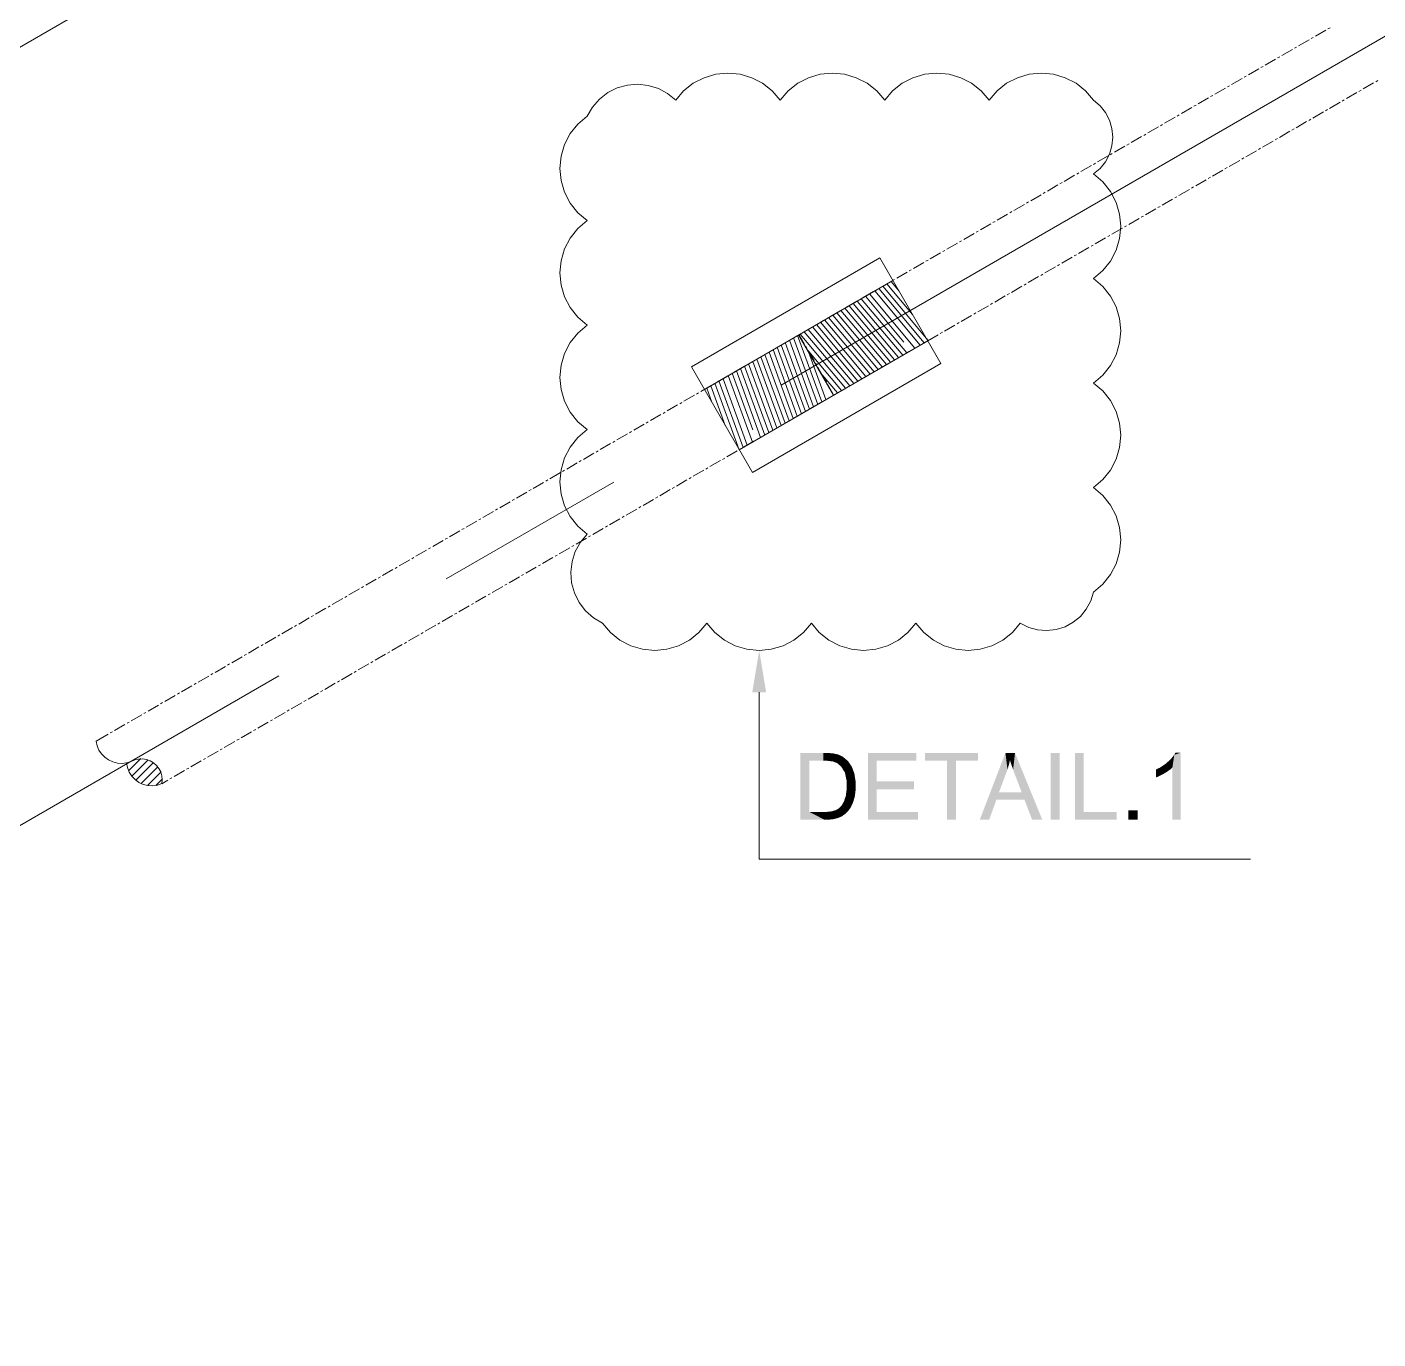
# Model space of a CAD drawing. Header units: millimetres. Extents: x 2 to 579, y 1 to 405.
# Drawn here: x 235.48 to 252.94, y 115.87 to 132.81 of the extents above; entities that cross this region are included whole.
import ezdxf

# ---------------------------------------------------------------- set-up
doc = ezdxf.new("R2010")
doc.units = ezdxf.units.MM
doc.linetypes.add('XKITLINE00', pattern=[0])
doc.layers.add('LinkedObject', color=7, linetype='Continuous', lineweight=0)

# ---------------------------------------------------------------- blocks, each defined once
blk = doc.blocks.new('*A4')
at = {"layer": 'LinkedObject'}
for color, points in [(6, [(245.037, 124.22), (244.857, 124.22), (244.947, 124.76)]), (7, [(245.481, 123.437), (245.595, 123.335), (245.481, 122.573)]), (7, [(245.776, 123.335), (245.481, 123.437), (245.778, 123.437)]), (7, [(245.595, 123.335), (245.481, 123.437), (245.776, 123.335)]), (7, [(245.481, 122.573), (245.595, 123.335), (245.595, 122.675)]), (7, [(245.778, 123.437), (245.827, 123.335), (245.776, 123.335)]), (7, [(245.828, 123.437), (245.827, 123.335), (245.778, 123.437)]), (7, [(245.828, 123.437), (245.901, 123.326), (245.827, 123.335)]), (7, [(245.905, 123.43), (245.901, 123.326), (245.828, 123.437)]), (7, [(245.932, 123.424), (245.901, 123.326), (245.905, 123.43)]), (7, [(245.932, 123.424), (245.924, 123.317), (245.901, 123.326)]), (7, [(245.924, 123.317), (245.932, 123.424), (245.956, 123.305)]), (7, [(246.032, 123.385), (245.932, 123.424), (245.969, 123.416)]), (7, [(246.058, 123.362), (245.932, 123.424), (246.032, 123.385)]), (7, [(246.01, 123.256), (245.932, 123.424), (246.058, 123.362)]), (7, [(245.956, 123.305), (245.932, 123.424), (246.01, 123.256)]), (7, [(246.058, 123.362), (246.032, 123.219), (246.01, 123.256)]), (7, [(246.093, 123.334), (246.032, 123.219), (246.058, 123.362)]), (7, [(246.144, 123.26), (246.032, 123.219), (246.093, 123.334)]), (7, [(246.467, 123.07), (246.353, 122.573), (246.353, 123.437)]), (7, [(246.467, 123.07), (246.353, 123.437), (246.467, 123.335)]), (7, [(246.978, 123.335), (246.353, 123.437), (246.978, 123.437)]), (7, [(246.467, 123.335), (246.353, 123.437), (246.978, 123.335)]), (7, [(247.091, 123.437), (247.376, 123.335), (247.091, 123.335)]), (7, [(247.49, 123.335), (247.376, 123.335), (247.091, 123.437)]), (7, [(247.49, 123.335), (247.091, 123.437), (247.776, 123.437)]), (7, [(247.376, 122.573), (247.49, 123.335), (247.49, 122.573)]), (7, [(247.376, 123.335), (247.49, 123.335), (247.376, 122.573)]), (7, [(247.49, 123.335), (247.776, 123.437), (247.776, 123.335)]), (7, [(248.13, 123.437), (248.141, 123.181), (247.798, 122.573)]), (7, [(248.141, 123.181), (248.13, 123.437), (248.156, 123.222)]), (7, [(248.156, 123.222), (248.13, 123.437), (248.18, 123.304)]), (7, [(248.18, 123.304), (248.13, 123.437), (248.188, 123.346)]), (7, [(248.253, 123.437), (248.188, 123.346), (248.13, 123.437)]), (7, [(248.188, 123.346), (248.253, 123.437), (248.198, 123.311)]), (7, [(248.198, 123.311), (248.253, 123.437), (248.229, 123.221)]), (7, [(248.229, 123.221), (248.253, 123.437), (248.249, 123.166)]), (7, [(248.249, 123.166), (248.253, 123.437), (248.34, 122.928)]), (7, [(248.34, 122.928), (248.253, 123.437), (248.375, 122.834)]), (7, [(248.375, 122.834), (248.253, 123.437), (248.606, 122.573)]), (7, [(248.83, 123.437), (248.716, 122.573), (248.716, 123.437)]), (7, [(248.83, 122.573), (248.716, 122.573), (248.83, 123.437)]), (7, [(249.142, 123.437), (249.027, 122.573), (249.027, 123.437)]), (7, [(249.142, 122.675), (249.027, 122.573), (249.142, 123.437)]), (7, [(250.219, 123.194), (250.121, 123.244), (250.198, 123.295)]), (7, [(250.232, 123.325), (250.288, 123.249), (250.198, 123.295)]), (7, [(250.198, 123.295), (250.288, 123.249), (250.219, 123.194)]), (7, [(250.288, 123.249), (250.232, 123.325), (250.265, 123.354)]), (7, [(250.312, 123.412), (250.288, 123.249), (250.265, 123.354)]), (7, [(250.288, 122.573), (250.312, 123.412), (250.394, 122.573)]), (7, [(250.288, 123.249), (250.312, 123.412), (250.288, 122.573)]), (7, [(250.394, 123.44), (250.312, 123.412), (250.326, 123.44)]), (7, [(250.394, 122.573), (250.312, 123.412), (250.394, 123.44)]), (7, [(246.032, 123.219), (246.144, 123.26), (246.055, 123.183)]), (7, [(246.055, 123.183), (246.144, 123.26), (246.161, 123.215)]), (7, [(246.161, 123.215), (246.077, 123.079), (246.055, 123.183)]), (7, [(246.177, 123.17), (246.077, 123.079), (246.161, 123.215)]), (7, [(246.194, 123.067), (246.077, 123.079), (246.177, 123.17)]), (7, [(247.798, 122.573), (248.141, 123.181), (248.046, 122.928)]), (7, [(250.121, 123.244), (250.157, 123.157), (250.076, 123.223)]), (7, [(250.076, 123.223), (250.157, 123.157), (250.076, 123.121)]), (7, [(250.076, 123.121), (250.157, 123.157), (250.101, 123.13)]), (7, [(250.157, 123.157), (250.121, 123.244), (250.188, 123.176)]), (7, [(250.188, 123.176), (250.121, 123.244), (250.219, 123.194)]), (7, [(250.219, 123.194), (250.288, 123.249), (250.269, 123.23)]), (7, [(246.077, 122.962), (246.194, 122.96), (246.066, 122.879)]), (7, [(246.066, 122.879), (246.194, 122.96), (246.171, 122.835)]), (7, [(246.194, 123.009), (246.077, 123.079), (246.194, 123.067)]), (7, [(246.077, 123.079), (246.194, 123.009), (246.077, 123.011)]), (7, [(246.194, 123.009), (246.077, 122.962), (246.077, 123.011)]), (7, [(246.194, 122.96), (246.077, 122.962), (246.194, 123.009)]), (7, [(246.171, 122.835), (246.194, 122.96), (246.183, 122.873)]), (7, [(246.467, 122.968), (246.353, 122.573), (246.467, 123.07)]), (7, [(246.467, 122.675), (246.353, 122.573), (246.467, 122.968)]), (7, [(246.946, 122.968), (246.467, 123.07), (246.946, 123.07)]), (7, [(246.467, 122.968), (246.467, 123.07), (246.946, 122.968)]), (7, [(248.014, 122.834), (247.798, 122.573), (248.046, 122.928)]), (7, [(248.046, 122.928), (248.375, 122.834), (248.014, 122.834)]), (7, [(248.34, 122.928), (248.375, 122.834), (248.046, 122.928)]), (7, [(246.113, 122.709), (245.991, 122.735), (246.011, 122.756)]), (7, [(246.011, 122.756), (246.171, 122.835), (246.113, 122.709)]), (7, [(246.043, 122.81), (246.171, 122.835), (246.011, 122.756)]), (7, [(246.054, 122.845), (246.171, 122.835), (246.043, 122.81)]), (7, [(246.171, 122.835), (246.054, 122.845), (246.066, 122.879)]), (7, [(246.113, 122.709), (246.171, 122.835), (246.131, 122.734)]), (7, [(246.131, 122.734), (246.171, 122.835), (246.16, 122.797)]), (7, [(247.798, 122.573), (248.014, 122.834), (247.919, 122.573)]), (7, [(248.375, 122.834), (248.606, 122.573), (248.475, 122.573)]), (7, [(245.595, 122.675), (245.792, 122.573), (245.481, 122.573)]), (7, [(245.779, 122.675), (245.792, 122.573), (245.595, 122.675)]), (7, [(245.779, 122.675), (245.831, 122.573), (245.792, 122.573)]), (7, [(245.822, 122.675), (245.831, 122.573), (245.779, 122.675)]), (7, [(245.931, 122.587), (245.822, 122.675), (245.889, 122.683)]), (7, [(245.901, 122.58), (245.822, 122.675), (245.931, 122.587)]), (7, [(245.831, 122.573), (245.822, 122.675), (245.901, 122.58)]), (7, [(245.913, 122.691), (245.931, 122.587), (245.889, 122.683)]), (7, [(245.938, 122.698), (245.931, 122.587), (245.913, 122.691)]), (7, [(245.931, 122.587), (245.938, 122.698), (245.961, 122.595)]), (7, [(246.034, 122.631), (245.938, 122.698), (245.976, 122.721)]), (7, [(246.013, 122.616), (245.938, 122.698), (246.034, 122.631)]), (7, [(245.961, 122.595), (245.938, 122.698), (246.013, 122.616)]), (7, [(245.991, 122.735), (246.055, 122.645), (245.976, 122.721)]), (7, [(245.976, 122.721), (246.055, 122.645), (246.034, 122.631)]), (7, [(246.095, 122.684), (245.991, 122.735), (246.113, 122.709)]), (7, [(246.055, 122.645), (245.991, 122.735), (246.095, 122.684)]), (7, [(246.353, 122.573), (246.467, 122.675), (246.998, 122.573)]), (7, [(246.998, 122.573), (246.467, 122.675), (246.998, 122.675)]), (7, [(249.027, 122.573), (249.142, 122.675), (249.567, 122.573)]), (7, [(249.567, 122.573), (249.142, 122.675), (249.567, 122.675)]), (7, [(249.84, 122.694), (249.72, 122.573), (249.72, 122.694)]), (7, [(249.84, 122.573), (249.72, 122.573), (249.84, 122.694)])]:
    blk.add_hatch(color=color, dxfattribs=at).paths.add_polyline_path(points, flags=17)
at = {"layer": 'LinkedObject', "color": 6, "linetype": 'XKITLINE00', "lineweight": 0}
for p, q in [((214.414, 120.43), (255.807, 144.353)), ((245.231, 128.186), (260.052, 136.752)), ((240.902, 125.684), (243.067, 126.935)), ((223.916, 115.867), (238.738, 124.433)), ((244.947, 124.22), (244.947, 122.063)), ((244.947, 122.063), (251.295, 122.063))]:
    blk.add_line(p, q, dxfattribs=at)
at = {"layer": 'LinkedObject', "color": 9, "linetype": 'XKITLINE00', "lineweight": 0}
for p, q in [((252.135, 132.696), (252.27, 132.774)), ((252.297, 132.79), (252.325, 132.805)), ((251.865, 132.54), (251.892, 132.555)), ((251.919, 132.571), (252.054, 132.649)), ((252.081, 132.665), (252.108, 132.68)), ((251.486, 132.321), (251.621, 132.399)), ((251.648, 132.414), (251.675, 132.43)), ((251.702, 132.446), (251.838, 132.524)), ((251.215, 132.164), (251.242, 132.18)), ((251.269, 132.196), (251.405, 132.274)), ((251.432, 132.289), (251.459, 132.305)), ((250.836, 131.945), (250.972, 132.024)), ((250.999, 132.039), (251.026, 132.055)), ((251.053, 132.07), (251.188, 132.149)), ((252.753, 132.014), (252.888, 132.092)), ((252.915, 132.107), (252.942, 132.123)), ((250.62, 131.82), (250.755, 131.898)), ((250.782, 131.914), (250.809, 131.93)), ((252.32, 131.763), (252.455, 131.842)), ((252.482, 131.857), (252.509, 131.873)), ((252.537, 131.888), (252.672, 131.967)), ((252.699, 131.982), (252.726, 131.998)), ((250.349, 131.664), (250.376, 131.68)), ((250.404, 131.695), (250.539, 131.773)), ((250.566, 131.789), (250.593, 131.805)), ((252.104, 131.638), (252.239, 131.716)), ((252.266, 131.732), (252.293, 131.748)), ((249.971, 131.445), (250.106, 131.523)), ((250.133, 131.539), (250.16, 131.554)), ((250.187, 131.57), (250.322, 131.648)), ((251.833, 131.482), (251.86, 131.497)), ((251.887, 131.513), (252.022, 131.591)), ((252.05, 131.607), (252.077, 131.623)), ((249.7, 131.289), (249.727, 131.304)), ((249.754, 131.32), (249.889, 131.398)), ((249.917, 131.414), (249.944, 131.429)), ((251.454, 131.263), (251.59, 131.341)), ((251.617, 131.357), (251.644, 131.372)), ((251.671, 131.388), (251.806, 131.466)), ((249.321, 131.07), (249.457, 131.148)), ((249.484, 131.163), (249.511, 131.179)), ((249.538, 131.195), (249.673, 131.273)), ((251.238, 131.138), (251.373, 131.216)), ((251.4, 131.232), (251.427, 131.247)), ((249.105, 130.945), (249.24, 131.023)), ((249.267, 131.038), (249.294, 131.054)), ((250.805, 130.888), (250.94, 130.966)), ((250.967, 130.981), (250.994, 130.997)), ((251.021, 131.013), (251.157, 131.091)), ((251.184, 131.107), (251.211, 131.122)), ((248.834, 130.788), (248.861, 130.804)), ((248.888, 130.819), (249.024, 130.898)), ((249.051, 130.913), (249.078, 130.929)), ((250.589, 130.763), (250.724, 130.841)), ((250.751, 130.856), (250.778, 130.872)), ((248.456, 130.569), (248.591, 130.647)), ((248.618, 130.663), (248.645, 130.679)), ((248.672, 130.694), (248.807, 130.773)), ((250.318, 130.606), (250.345, 130.622)), ((250.372, 130.637), (250.507, 130.716)), ((250.534, 130.731), (250.561, 130.747)), ((248.239, 130.444), (248.374, 130.522)), ((248.401, 130.538), (248.428, 130.554)), ((249.939, 130.387), (250.074, 130.465)), ((250.101, 130.481), (250.129, 130.497)), ((250.156, 130.512), (250.291, 130.591)), ((247.806, 130.194), (247.941, 130.272)), ((247.968, 130.288), (247.996, 130.303)), ((248.023, 130.319), (248.158, 130.397)), ((248.185, 130.413), (248.212, 130.429)), ((249.723, 130.262), (249.858, 130.34)), ((249.885, 130.356), (249.912, 130.372)), ((247.59, 130.069), (247.725, 130.147)), ((247.752, 130.163), (247.779, 130.178)), ((249.29, 130.012), (249.425, 130.09)), ((249.452, 130.106), (249.479, 130.121)), ((249.506, 130.137), (249.642, 130.215)), ((249.669, 130.231), (249.696, 130.246)), ((247.319, 129.912), (247.346, 129.928)), ((247.373, 129.944), (247.509, 130.022)), ((247.536, 130.038), (247.563, 130.053)), ((249.073, 129.887), (249.209, 129.965)), ((249.236, 129.981), (249.263, 129.996)), ((246.94, 129.694), (247.076, 129.772)), ((247.103, 129.787), (247.13, 129.803)), ((247.157, 129.819), (247.292, 129.897)), ((248.803, 129.73), (248.83, 129.746)), ((248.857, 129.762), (248.992, 129.84)), ((249.019, 129.856), (249.046, 129.871)), ((246.724, 129.568), (246.859, 129.647)), ((246.886, 129.662), (246.913, 129.678)), ((248.424, 129.512), (248.559, 129.59)), ((248.586, 129.605), (248.613, 129.621)), ((248.64, 129.637), (248.776, 129.715)), ((246.291, 129.318), (246.426, 129.396)), ((246.453, 129.412), (246.48, 129.428)), ((246.507, 129.443), (246.643, 129.522)), ((246.67, 129.537), (246.697, 129.553)), ((248.208, 129.386), (248.343, 129.465)), ((248.37, 129.48), (248.397, 129.496)), ((246.075, 129.193), (246.21, 129.271)), ((246.237, 129.287), (246.264, 129.303)), ((247.775, 129.136), (247.91, 129.214)), ((247.937, 129.23), (247.964, 129.246)), ((247.991, 129.261), (248.126, 129.34)), ((248.153, 129.355), (248.181, 129.371)), ((245.804, 129.037), (245.831, 129.052)), ((245.858, 129.068), (245.993, 129.146)), ((246.02, 129.162), (246.048, 129.178)), ((247.558, 129.011), (247.693, 129.089)), ((247.721, 129.105), (247.748, 129.121)), ((245.701, 128.977), (245.777, 129.021)), ((247.288, 128.855), (247.315, 128.87)), ((247.342, 128.886), (247.477, 128.964)), ((247.504, 128.98), (247.531, 128.996)), ((245.056, 128.605), (245.214, 128.696)), ((245.533, 128.716), (245.462, 128.839)), ((245.564, 128.662), (245.549, 128.689)), ((246.909, 128.636), (247.044, 128.714)), ((247.071, 128.73), (247.098, 128.745)), ((247.125, 128.761), (247.261, 128.839)), ((244.84, 128.48), (244.975, 128.558)), ((245.002, 128.573), (245.029, 128.589)), ((245.658, 128.5), (245.58, 128.635)), ((246.692, 128.511), (246.828, 128.589)), ((246.855, 128.605), (246.882, 128.62)), ((244.569, 128.323), (244.597, 128.339)), ((244.624, 128.355), (244.759, 128.433)), ((244.786, 128.448), (244.813, 128.464)), ((245.69, 128.445), (245.674, 128.473)), ((245.783, 128.283), (245.705, 128.418)), ((246.26, 128.261), (246.395, 128.339)), ((246.422, 128.354), (246.449, 128.37)), ((246.476, 128.386), (246.611, 128.464)), ((246.638, 128.479), (246.665, 128.495)), ((244.191, 128.104), (244.326, 128.183)), ((244.353, 128.198), (244.38, 128.214)), ((244.407, 128.229), (244.542, 128.308)), ((245.815, 128.229), (245.799, 128.256)), ((245.901, 128.079), (245.83, 128.202)), ((246.043, 128.135), (246.178, 128.214)), ((246.205, 128.229), (246.232, 128.245)), ((243.974, 127.979), (244.11, 128.057)), ((244.137, 128.073), (244.164, 128.089)), ((245.773, 127.979), (245.8, 127.995)), ((245.827, 128.01), (245.962, 128.089)), ((245.989, 128.104), (246.016, 128.12)), ((243.704, 127.823), (243.731, 127.839)), ((243.758, 127.854), (243.893, 127.932)), ((243.92, 127.948), (243.947, 127.964)), ((245.394, 127.76), (245.529, 127.838)), ((245.556, 127.854), (245.583, 127.87)), ((245.61, 127.885), (245.745, 127.963)), ((243.325, 127.604), (243.46, 127.682)), ((243.487, 127.698), (243.514, 127.713)), ((243.541, 127.729), (243.677, 127.807)), ((245.177, 127.635), (245.313, 127.713)), ((245.34, 127.729), (245.367, 127.745)), ((243.054, 127.448), (243.081, 127.463)), ((243.108, 127.479), (243.244, 127.557)), ((243.271, 127.573), (243.298, 127.588)), ((244.744, 127.385), (244.88, 127.463)), ((244.907, 127.479), (244.934, 127.494)), ((244.961, 127.51), (245.096, 127.588)), ((245.123, 127.604), (245.15, 127.619)), ((242.676, 127.229), (242.811, 127.307)), ((242.838, 127.322), (242.865, 127.338)), ((242.892, 127.354), (243.027, 127.432)), ((244.528, 127.26), (244.663, 127.338)), ((244.69, 127.354), (244.717, 127.369)), ((242.459, 127.104), (242.594, 127.182)), ((242.621, 127.197), (242.648, 127.213)), ((244.257, 127.103), (244.284, 127.119)), ((244.311, 127.135), (244.447, 127.213)), ((244.474, 127.228), (244.501, 127.244)), ((242.189, 126.947), (242.216, 126.963)), ((242.243, 126.978), (242.378, 127.057)), ((242.405, 127.072), (242.432, 127.088)), ((243.879, 126.884), (244.014, 126.963)), ((244.041, 126.978), (244.068, 126.994)), ((244.095, 127.01), (244.23, 127.088)), ((241.81, 126.728), (241.945, 126.806)), ((241.972, 126.822), (241.999, 126.838)), ((242.026, 126.853), (242.161, 126.932)), ((243.662, 126.759), (243.797, 126.838)), ((243.824, 126.853), (243.852, 126.869)), ((241.539, 126.572), (241.566, 126.588)), ((241.593, 126.603), (241.729, 126.681)), ((241.756, 126.697), (241.783, 126.713)), ((243.392, 126.603), (243.419, 126.619)), ((243.446, 126.634), (243.581, 126.712)), ((243.608, 126.728), (243.635, 126.744)), ((241.16, 126.353), (241.296, 126.431)), ((241.323, 126.447), (241.35, 126.462)), ((241.377, 126.478), (241.512, 126.556)), ((243.013, 126.384), (243.148, 126.462)), ((243.175, 126.478), (243.202, 126.494)), ((243.229, 126.509), (243.365, 126.587)), ((240.944, 126.228), (241.079, 126.306)), ((241.106, 126.322), (241.133, 126.337)), ((242.742, 126.228), (242.769, 126.243)), ((242.796, 126.259), (242.932, 126.337)), ((242.959, 126.353), (242.986, 126.368)), ((240.673, 126.071), (240.7, 126.087)), ((240.728, 126.103), (240.863, 126.181)), ((240.89, 126.197), (240.917, 126.212)), ((242.363, 126.009), (242.499, 126.087)), ((242.526, 126.103), (242.553, 126.118)), ((242.58, 126.134), (242.715, 126.212)), ((240.295, 125.853), (240.43, 125.931)), ((240.457, 125.946), (240.484, 125.962)), ((240.511, 125.978), (240.646, 126.056)), ((242.147, 125.884), (242.282, 125.962)), ((242.309, 125.977), (242.336, 125.993)), ((240.078, 125.727), (240.213, 125.806)), ((240.241, 125.821), (240.268, 125.837)), ((241.876, 125.727), (241.903, 125.743)), ((241.931, 125.759), (242.066, 125.837)), ((242.093, 125.852), (242.12, 125.868)), ((239.645, 125.477), (239.781, 125.555)), ((239.808, 125.571), (239.835, 125.587)), ((239.862, 125.602), (239.997, 125.681)), ((240.024, 125.696), (240.051, 125.712)), ((241.498, 125.508), (241.633, 125.587)), ((241.66, 125.602), (241.687, 125.618)), ((241.714, 125.633), (241.849, 125.712)), ((239.429, 125.352), (239.564, 125.43)), ((239.591, 125.446), (239.618, 125.462)), ((241.227, 125.352), (241.254, 125.368)), ((241.281, 125.383), (241.416, 125.461)), ((241.444, 125.477), (241.471, 125.493)), ((239.158, 125.196), (239.185, 125.211)), ((239.212, 125.227), (239.348, 125.305)), ((239.375, 125.321), (239.402, 125.337)), ((240.848, 125.133), (240.984, 125.211)), ((241.011, 125.227), (241.038, 125.243)), ((241.065, 125.258), (241.2, 125.336)), ((238.779, 124.977), (238.915, 125.055)), ((238.942, 125.071), (238.969, 125.086)), ((238.996, 125.102), (239.131, 125.18)), ((240.632, 125.008), (240.767, 125.086)), ((240.794, 125.102), (240.821, 125.117)), ((238.563, 124.852), (238.698, 124.93)), ((238.725, 124.946), (238.752, 124.961)), ((240.361, 124.852), (240.388, 124.867)), ((240.415, 124.883), (240.551, 124.961)), ((240.578, 124.977), (240.605, 124.992)), ((238.13, 124.602), (238.265, 124.68)), ((238.292, 124.695), (238.32, 124.711)), ((238.347, 124.727), (238.482, 124.805)), ((238.509, 124.82), (238.536, 124.836)), ((239.983, 124.633), (240.118, 124.711)), ((240.145, 124.726), (240.172, 124.742)), ((240.199, 124.758), (240.334, 124.836)), ((237.914, 124.476), (238.049, 124.555)), ((238.076, 124.57), (238.103, 124.586)), ((239.766, 124.508), (239.901, 124.586)), ((239.928, 124.601), (239.955, 124.617)), ((237.643, 124.32), (237.67, 124.336)), ((237.697, 124.351), (237.833, 124.43)), ((237.86, 124.445), (237.887, 124.461)), ((239.333, 124.257), (239.468, 124.336)), ((239.495, 124.351), (239.523, 124.367)), ((239.55, 124.382), (239.685, 124.461)), ((239.712, 124.476), (239.739, 124.492)), ((237.264, 124.101), (237.4, 124.179)), ((237.427, 124.195), (237.454, 124.211)), ((237.481, 124.226), (237.616, 124.304)), ((239.117, 124.132), (239.252, 124.21)), ((239.279, 124.226), (239.306, 124.242)), ((237.048, 123.976), (237.183, 124.054)), ((237.21, 124.07), (237.237, 124.086)), ((238.846, 123.976), (238.873, 123.992)), ((238.9, 124.007), (239.036, 124.085)), ((239.063, 124.101), (239.09, 124.117)), ((236.615, 123.726), (236.75, 123.804)), ((236.777, 123.82), (236.804, 123.835)), ((236.831, 123.851), (236.967, 123.929)), ((236.994, 123.945), (237.021, 123.96)), ((238.467, 123.757), (238.603, 123.835)), ((238.63, 123.851), (238.657, 123.866)), ((238.684, 123.882), (238.819, 123.96)), ((236.376, 123.588), (236.534, 123.679)), ((236.561, 123.695), (236.588, 123.71)), ((238.251, 123.632), (238.386, 123.71)), ((238.413, 123.726), (238.44, 123.741)), ((237.818, 123.382), (237.953, 123.46)), ((237.98, 123.475), (238.007, 123.491)), ((238.034, 123.507), (238.17, 123.585)), ((238.197, 123.601), (238.224, 123.616)), ((237.602, 123.257), (237.737, 123.335)), ((237.764, 123.35), (237.791, 123.366)), ((237.331, 123.1), (237.358, 123.116)), ((237.385, 123.131), (237.52, 123.21)), ((237.547, 123.225), (237.575, 123.241)), ((237.225, 123.039), (237.304, 123.085))]:
    blk.add_line(p, q, dxfattribs=at)
at = {"layer": 'LinkedObject', "color": 2, "linetype": 'XKITLINE00', "lineweight": 0}
for p, q in [((244.386, 132.204), (244.235, 132.159)), ((244.544, 132.219), (244.386, 132.204)), ((244.701, 132.204), (244.544, 132.219)), ((244.852, 132.159), (244.701, 132.204)), ((245.736, 132.204), (245.585, 132.159)), ((245.894, 132.219), (245.736, 132.204)), ((246.051, 132.204), (245.894, 132.219)), ((246.202, 132.159), (246.051, 132.204)), ((247.086, 132.204), (246.935, 132.159)), ((247.244, 132.219), (247.086, 132.204)), ((247.401, 132.204), (247.244, 132.219)), ((247.552, 132.159), (247.401, 132.204)), ((248.436, 132.204), (248.285, 132.159)), ((248.594, 132.219), (248.436, 132.204)), ((248.751, 132.204), (248.594, 132.219)), ((248.902, 132.159), (248.751, 132.204)), ((243.111, 132.027), (242.99, 131.966)), ((243.243, 132.063), (243.111, 132.027)), ((243.378, 132.074), (243.243, 132.063)), ((243.514, 132.059), (243.378, 132.074)), ((243.644, 132.018), (243.514, 132.059)), ((243.763, 131.954), (243.644, 132.018)), ((244.095, 132.086), (243.971, 131.987)), ((244.235, 132.159), (244.095, 132.086)), ((244.992, 132.086), (244.852, 132.159)), ((245.116, 131.987), (244.992, 132.086)), ((245.445, 132.086), (245.321, 131.987)), ((245.585, 132.159), (245.445, 132.086)), ((246.342, 132.086), (246.202, 132.159)), ((246.466, 131.987), (246.342, 132.086)), ((246.795, 132.086), (246.671, 131.987)), ((246.935, 132.159), (246.795, 132.086)), ((247.692, 132.086), (247.552, 132.159)), ((247.816, 131.987), (247.692, 132.086)), ((248.145, 132.086), (248.021, 131.987)), ((248.285, 132.159), (248.145, 132.086)), ((249.042, 132.086), (248.902, 132.159)), ((249.166, 131.987), (249.042, 132.086)), ((242.882, 131.882), (242.792, 131.78)), ((242.99, 131.966), (242.882, 131.882)), ((243.869, 131.867), (243.763, 131.954)), ((243.971, 131.987), (243.869, 131.867)), ((243.869, 131.867), (243.869, 131.867)), ((245.219, 131.867), (245.116, 131.987)), ((245.321, 131.987), (245.219, 131.867)), ((245.219, 131.867), (245.219, 131.867)), ((246.569, 131.867), (246.466, 131.987)), ((246.671, 131.987), (246.569, 131.867)), ((246.569, 131.867), (246.569, 131.867)), ((247.919, 131.867), (247.816, 131.987)), ((248.021, 131.987), (247.919, 131.867)), ((247.919, 131.867), (247.919, 131.867)), ((249.269, 131.867), (249.166, 131.987)), ((249.353, 131.795), (249.269, 131.867)), ((242.723, 131.663), (242.603, 131.56)), ((242.792, 131.78), (242.723, 131.663)), ((242.723, 131.663), (242.723, 131.663)), ((249.423, 131.708), (249.353, 131.795)), ((249.474, 131.609), (249.423, 131.708)), ((242.603, 131.56), (242.505, 131.437)), ((249.506, 131.502), (249.474, 131.609)), ((249.517, 131.391), (249.506, 131.502)), ((242.505, 131.437), (242.432, 131.297)), ((249.506, 131.28), (249.517, 131.391)), ((242.387, 131.145), (242.372, 130.988)), ((242.432, 131.297), (242.387, 131.145)), ((249.423, 131.074), (249.474, 131.173)), ((249.474, 131.173), (249.506, 131.28)), ((242.372, 130.988), (242.387, 130.831)), ((249.269, 130.915), (249.353, 130.987)), ((249.353, 130.987), (249.423, 131.074)), ((242.387, 130.831), (242.432, 130.679)), ((249.389, 130.812), (249.269, 130.915)), ((249.269, 130.915), (249.269, 130.915)), ((249.487, 130.688), (249.389, 130.812)), ((242.432, 130.679), (242.505, 130.539)), ((249.56, 130.548), (249.487, 130.688)), ((242.505, 130.539), (242.603, 130.415)), ((249.605, 130.397), (249.56, 130.548)), ((242.603, 130.415), (242.723, 130.313)), ((242.723, 130.313), (242.603, 130.21)), ((242.723, 130.313), (242.723, 130.313)), ((249.62, 130.24), (249.605, 130.397)), ((242.505, 130.087), (242.432, 129.947)), ((242.603, 130.21), (242.505, 130.087)), ((249.56, 129.931), (249.605, 130.082)), ((249.605, 130.082), (249.62, 130.24)), ((242.432, 129.947), (242.387, 129.795)), ((249.487, 129.791), (249.56, 129.931)), ((242.387, 129.795), (242.372, 129.638)), ((249.389, 129.667), (249.487, 129.791)), ((242.372, 129.638), (242.387, 129.481)), ((249.269, 129.565), (249.389, 129.667)), ((249.389, 129.462), (249.269, 129.565)), ((249.269, 129.565), (249.269, 129.565)), ((242.387, 129.481), (242.432, 129.329)), ((249.487, 129.338), (249.389, 129.462)), ((242.432, 129.329), (242.505, 129.189)), ((249.56, 129.198), (249.487, 129.338)), ((242.505, 129.189), (242.603, 129.065)), ((242.603, 129.065), (242.723, 128.963)), ((249.605, 129.047), (249.56, 129.198)), ((249.62, 128.89), (249.605, 129.047)), ((242.603, 128.86), (242.505, 128.737)), ((242.723, 128.963), (242.603, 128.86)), ((242.723, 128.963), (242.723, 128.963)), ((249.605, 128.732), (249.62, 128.89)), ((242.505, 128.737), (242.432, 128.597)), ((249.56, 128.581), (249.605, 128.732)), ((242.432, 128.597), (242.387, 128.445)), ((249.487, 128.441), (249.56, 128.581)), ((242.387, 128.445), (242.372, 128.288)), ((249.389, 128.317), (249.487, 128.441)), ((242.372, 128.288), (242.387, 128.131)), ((249.269, 128.215), (249.389, 128.317)), ((249.389, 128.112), (249.269, 128.215)), ((249.269, 128.215), (249.269, 128.215)), ((242.387, 128.131), (242.432, 127.979)), ((249.487, 127.988), (249.389, 128.112)), ((249.56, 127.848), (249.487, 127.988)), ((242.432, 127.979), (242.505, 127.839)), ((242.505, 127.839), (242.603, 127.715)), ((249.605, 127.697), (249.56, 127.848)), ((242.603, 127.715), (242.723, 127.613)), ((249.62, 127.54), (249.605, 127.697)), ((242.603, 127.51), (242.505, 127.387)), ((242.723, 127.613), (242.603, 127.51)), ((242.723, 127.613), (242.723, 127.613)), ((249.605, 127.382), (249.62, 127.54)), ((242.505, 127.387), (242.432, 127.247)), ((249.56, 127.231), (249.605, 127.382)), ((242.432, 127.247), (242.387, 127.095)), ((249.487, 127.091), (249.56, 127.231)), ((242.387, 127.095), (242.372, 126.938)), ((242.372, 126.938), (242.387, 126.781)), ((249.269, 126.865), (249.389, 126.967)), ((249.389, 126.967), (249.487, 127.091)), ((242.387, 126.781), (242.432, 126.629)), ((249.389, 126.762), (249.269, 126.865)), ((249.269, 126.865), (249.269, 126.865)), ((242.432, 126.629), (242.505, 126.489)), ((249.487, 126.638), (249.389, 126.762)), ((249.56, 126.498), (249.487, 126.638)), ((242.505, 126.489), (242.603, 126.365)), ((249.605, 126.347), (249.56, 126.498)), ((242.603, 126.365), (242.723, 126.263)), ((242.723, 126.263), (242.636, 126.158)), ((242.723, 126.263), (242.723, 126.263)), ((249.62, 126.19), (249.605, 126.347)), ((242.636, 126.158), (242.57, 126.038)), ((249.605, 126.032), (249.62, 126.19)), ((242.528, 125.908), (242.512, 125.772)), ((242.57, 126.038), (242.528, 125.908)), ((249.56, 125.881), (249.605, 126.032)), ((242.512, 125.772), (242.523, 125.635)), ((249.389, 125.617), (249.487, 125.741)), ((249.487, 125.741), (249.56, 125.881)), ((242.523, 125.635), (242.559, 125.504)), ((249.269, 125.515), (249.389, 125.617)), ((242.559, 125.504), (242.619, 125.381)), ((242.619, 125.381), (242.702, 125.272)), ((249.175, 125.294), (249.232, 125.4)), ((249.232, 125.4), (249.269, 125.515)), ((249.269, 125.515), (249.269, 125.515)), ((242.702, 125.272), (242.804, 125.181)), ((249.006, 125.124), (249.099, 125.201)), ((249.099, 125.201), (249.175, 125.294)), ((242.804, 125.181), (242.922, 125.112)), ((242.922, 125.112), (242.922, 125.112)), ((242.922, 125.112), (243.024, 124.991)), ((244.169, 124.991), (244.272, 125.112)), ((244.272, 125.112), (244.272, 125.112)), ((244.272, 125.112), (244.374, 124.991)), ((245.519, 124.991), (245.622, 125.112)), ((245.622, 125.112), (245.622, 125.112)), ((245.622, 125.112), (245.724, 124.991)), ((246.869, 124.991), (246.972, 125.112)), ((246.972, 125.112), (246.972, 125.112)), ((246.972, 125.112), (247.074, 124.991)), ((248.219, 124.991), (248.322, 125.112)), ((248.322, 125.112), (248.322, 125.112)), ((248.322, 125.112), (248.43, 125.058)), ((248.43, 125.058), (248.546, 125.026)), ((248.546, 125.026), (248.666, 125.017)), ((248.666, 125.017), (248.785, 125.03)), ((248.785, 125.03), (248.9, 125.067)), ((248.9, 125.067), (249.006, 125.124)), ((243.024, 124.991), (243.148, 124.893)), ((243.148, 124.893), (243.288, 124.82)), ((243.905, 124.82), (244.046, 124.893)), ((244.046, 124.893), (244.169, 124.991)), ((244.374, 124.991), (244.498, 124.893)), ((244.498, 124.893), (244.638, 124.82)), ((245.255, 124.82), (245.396, 124.893)), ((245.396, 124.893), (245.519, 124.991)), ((245.724, 124.991), (245.848, 124.893)), ((245.848, 124.893), (245.988, 124.82)), ((246.605, 124.82), (246.746, 124.893)), ((246.746, 124.893), (246.869, 124.991)), ((247.074, 124.991), (247.198, 124.893)), ((247.198, 124.893), (247.338, 124.82)), ((247.955, 124.82), (248.096, 124.893)), ((248.096, 124.893), (248.219, 124.991)), ((243.288, 124.82), (243.439, 124.775)), ((243.439, 124.775), (243.597, 124.76)), ((243.597, 124.76), (243.754, 124.775)), ((243.754, 124.775), (243.905, 124.82)), ((244.638, 124.82), (244.789, 124.775)), ((244.789, 124.775), (244.947, 124.76)), ((244.947, 124.76), (245.104, 124.775)), ((245.104, 124.775), (245.255, 124.82)), ((245.988, 124.82), (246.139, 124.775)), ((246.139, 124.775), (246.297, 124.76)), ((246.297, 124.76), (246.454, 124.775)), ((246.454, 124.775), (246.605, 124.82)), ((247.338, 124.82), (247.489, 124.775)), ((247.489, 124.775), (247.647, 124.76)), ((247.647, 124.76), (247.804, 124.775)), ((247.804, 124.775), (247.955, 124.82))]:
    blk.add_line(p, q, dxfattribs=at)
at = {"layer": 'LinkedObject', "color": 4, "linetype": 'XKITLINE00', "lineweight": 0}
for p, q in [((244.071, 128.425), (246.506, 129.832)), ((247.294, 128.469), (246.506, 129.832)), ((246.675, 129.54), (244.24, 128.133)), ((247.125, 128.761), (244.69, 127.353)), ((245.457, 128.836), (245.908, 128.057)), ((244.859, 127.061), (244.071, 128.425)), ((244.859, 127.061), (247.294, 128.469))]:
    blk.add_line(p, q, dxfattribs=at)
at = {"layer": 'LinkedObject', "color": 1, "linetype": 'XKITLINE00', "lineweight": 0}
for p, q in [((246.44, 129.404), (247.027, 128.704)), ((246.492, 129.435), (247.08, 128.735)), ((246.545, 129.465), (247.133, 128.765)), ((246.598, 129.496), (246.929, 129.102)), ((246.651, 129.526), (246.756, 129.401)), ((246.109, 129.213), (246.696, 128.513)), ((246.161, 129.243), (246.749, 128.544)), ((246.214, 129.274), (246.802, 128.574)), ((246.267, 129.304), (246.855, 128.605)), ((246.267, 129.304), (246.855, 128.605)), ((246.32, 129.335), (246.818, 128.741)), ((246.372, 129.365), (246.96, 128.665)), ((245.845, 129.061), (246.433, 128.361)), ((245.898, 129.091), (246.486, 128.391)), ((245.951, 129.121), (246.538, 128.422)), ((246.003, 129.152), (246.591, 128.452)), ((246.056, 129.182), (246.644, 128.483)), ((245.529, 128.878), (246.117, 128.178)), ((245.582, 128.908), (246.169, 128.208)), ((245.634, 128.939), (246.222, 128.239)), ((245.687, 128.969), (246.275, 128.269)), ((245.74, 129), (246.327, 128.3)), ((245.792, 129.03), (246.38, 128.33)), ((245.232, 128.706), (245.545, 127.848)), ((245.285, 128.737), (245.598, 127.878)), ((245.338, 128.767), (245.651, 127.909)), ((245.391, 128.798), (245.704, 127.939)), ((245.443, 128.828), (245.756, 127.97)), ((245.476, 128.847), (246.064, 128.147)), ((244.916, 128.524), (245.229, 127.665)), ((244.969, 128.554), (245.282, 127.695)), ((245.022, 128.585), (245.335, 127.726)), ((245.074, 128.615), (245.387, 127.756)), ((245.127, 128.646), (245.44, 127.787)), ((245.18, 128.676), (245.493, 127.817)), ((245.584, 128.617), (245.809, 128)), ((245.589, 128.62), (246.011, 128.117)), ((244.6, 128.341), (244.865, 127.612)), ((244.653, 128.371), (244.966, 127.513)), ((244.653, 128.371), (244.966, 127.513)), ((244.705, 128.402), (245.018, 127.543)), ((244.758, 128.432), (245.071, 127.574)), ((244.811, 128.463), (245.124, 127.604)), ((244.863, 128.493), (245.176, 127.635)), ((244.322, 128.18), (244.508, 127.668)), ((244.374, 128.211), (244.687, 127.352)), ((244.427, 128.241), (244.74, 127.382)), ((244.48, 128.271), (244.793, 127.413)), ((244.547, 128.31), (244.86, 127.452)), ((245.762, 128.321), (245.958, 128.087)), ((244.269, 128.15), (244.336, 127.967)), ((236.956, 123.365), (236.796, 123.205)), ((237.048, 123.349), (236.837, 123.138)), ((237.119, 123.311), (236.891, 123.084)), ((237.174, 123.257), (236.958, 123.042)), ((237.212, 123.187), (237.041, 123.016)), ((237.229, 123.096), (237.148, 123.015))]:
    blk.add_line(p, q, dxfattribs=at)
at = {"layer": 'LinkedObject', "color": 3, "linetype": 'XKITLINE00', "lineweight": 0}
for p, q in [((236.376, 123.588), (236.39, 123.529)), ((236.39, 123.529), (236.414, 123.474)), ((236.414, 123.474), (236.448, 123.424)), ((236.448, 123.424), (236.49, 123.381)), ((236.49, 123.381), (236.539, 123.346)), ((236.539, 123.346), (236.594, 123.321)), ((236.594, 123.321), (236.652, 123.306)), ((236.652, 123.306), (236.712, 123.302)), ((236.712, 123.302), (236.772, 123.309)), ((236.771, 123.309), (236.782, 123.248)), ((236.772, 123.309), (236.83, 123.326)), ((236.876, 123.347), (236.83, 123.326)), ((236.926, 123.358), (236.876, 123.347)), ((236.977, 123.36), (236.926, 123.358)), ((237.027, 123.352), (236.977, 123.36)), ((237.075, 123.336), (237.027, 123.352)), ((237.119, 123.31), (237.075, 123.336)), ((237.158, 123.276), (237.119, 123.31)), ((237.189, 123.236), (237.158, 123.276)), ((236.782, 123.248), (236.804, 123.19)), ((236.804, 123.19), (236.837, 123.137)), ((236.837, 123.137), (236.88, 123.092)), ((237.213, 123.191), (237.189, 123.236)), ((237.227, 123.142), (237.213, 123.191)), ((237.232, 123.091), (237.227, 123.142)), ((236.88, 123.092), (236.93, 123.055)), ((236.93, 123.055), (236.986, 123.029)), ((236.986, 123.029), (237.046, 123.014)), ((237.046, 123.014), (237.108, 123.011)), ((237.108, 123.011), (237.17, 123.02)), ((237.17, 123.02), (237.228, 123.041)), ((237.228, 123.041), (237.232, 123.091))]:
    blk.add_line(p, q, dxfattribs=at)

msp = doc.modelspace()

# ---------------------------------------------------------------- block references
at = {"lineweight": 0}
msp.add_blockref('*A4', (0, 0), dxfattribs=at)

doc.saveas('drawing.dxf')
